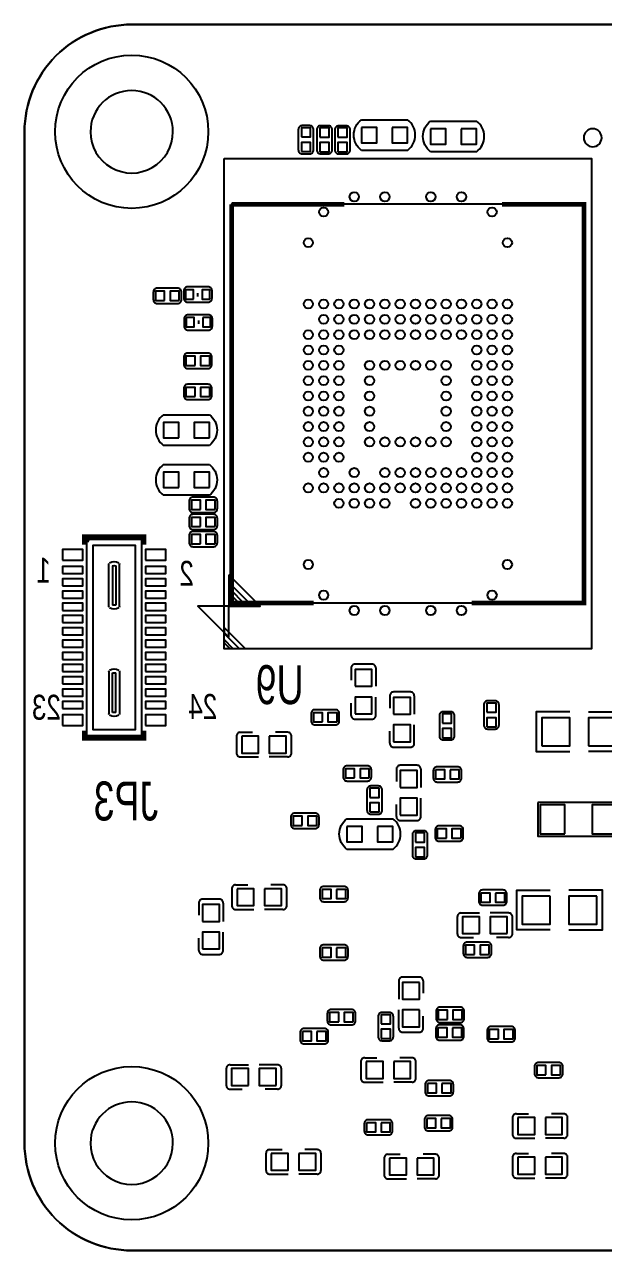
# Model space of a CAD drawing. Extents: x -3.5 to 51.5, y -3.5 to 36.5.
# Drawn here: x -3.5 to 15.41, y -3.5 to 36.5 of the extents above; entities that cross this region are included whole.
import ezdxf

# ---------------------------------------------------------------- set-up
doc = ezdxf.new("R2010")
doc.units = 0
for name, color, linetype in [('BG_OUTLINE', 1, 'CONTINUOUS'), ('BG_SILKSCREEN_BOTTOM', 1, 'CONTINUOUS'), ('PG_SILKSCREEN_BOTTOM', 7, 'CONTINUOUS'), ('PIN_BOTTOM', 52, 'CONTINUOUS')]:
    doc.layers.add(name, color=color, linetype=linetype)

msp = doc.modelspace()

# ---------------------------------------------------------------- linework, layer by layer
at = {"layer": 'BG_OUTLINE'}
for points in [[(-3.50012, 32.999172, -0.414214), (-0.000254, 36.499038)], [(1.3462, 32.99968, 0.99999), (-1.3462, 32.99968, 1.00001), (1.3462, 32.99968)], [(51.49977, 32.999172), (51.49977, -0.000762, -0.414255), (47.99965, -3.500882), (-0.000254, -3.500882, -0.414235), (-3.50012, -0.000762)], [(1.3462, 0, 0.99999), (-1.3462, 0, 1.00001), (1.3462, 0)]]:
    msp.add_lwpolyline(points, format="xyb", dxfattribs=at)
msp.add_lwpolyline([(47.99965, 36.499038), (-0.000254, 36.499038, 0.414214), (-3.50012, 32.999172), (-3.50012, -0.000762, 0.414235), (-0.000254, -3.500882), (47.99965, -3.500882, 0.414255), (51.49977, -0.000762), (51.49977, 32.999172, 0.414233)], format="xyb", close=True, dxfattribs=at)
for points in [[(-0.000254, 36.499038), (47.99965, 36.499038)], [(-3.50012, -0.000762), (-3.50012, 32.999172)]]:
    msp.add_lwpolyline(points, dxfattribs=at)
at = {"layer": 'BG_SILKSCREEN_BOTTOM', "const_width": 0.1524}
for points in [[(5.9436, 17.6276), (3.2639, 17.6276), (3.2639, 30.6324)], [(3.2639, 30.6324), (6.9469, 30.6324)], [(12.0904, 30.6324), (14.7701, 30.6324), (14.7701, 17.6276), (11.0998, 17.6276)], [(-1.5494, 19.5326), (-1.5494, 19.7866), (0.4064, 19.7866), (0.4064, 19.5326)], [(0.4064, 13.462), (0.4064, 13.208), (-1.5494, 13.208), (-1.5494, 13.462)]]:
    msp.add_lwpolyline(points, dxfattribs=at)
at = {"layer": 'BG_SILKSCREEN_BOTTOM'}
for points in [[(3.175, 18.542), (3.175, 17.526), (4.191, 17.526)], [(3.175, 16.51), (3.175, 17.526), (2.159, 17.526)]]:
    msp.add_lwpolyline(points, close=True, dxfattribs=at)
at = {"layer": 'PG_SILKSCREEN_BOTTOM'}
for points in [[(5.80898, 33.20034), (5.57022, 33.20034, 0.42804), (5.44068, 33.0708)], [(5.93852, 32.4104), (5.93852, 33.0708, 0.42804), (5.80898, 33.20034)], [(7.504938, 32.393128, -0.503899), (7.504938, 33.392872)], [(9.005062, 32.393128, 0.504954), (9.005062, 33.392872)], [(9.760458, 32.34817, -0.503899), (9.760458, 33.347914)], [(11.260582, 32.34817, 0.504954), (11.260582, 33.347914)], [(5.44068, 33.0708), (5.44068, 32.4104, 0.42804), (5.57022, 32.28086)], [(6.413754, 33.198054), (6.174994, 33.198054, 0.42804), (6.045454, 33.068514)], [(6.045454, 33.068514), (6.045454, 32.408114, 0.42804), (6.174994, 32.278574)], [(6.543294, 32.408114), (6.543294, 33.068514, 0.42804), (6.413754, 33.198054)], [(7.003034, 33.195514), (6.764274, 33.195514, 0.42804), (6.634734, 33.065974)], [(6.634734, 33.065974), (6.634734, 32.405574, 0.42804), (6.764274, 32.276034)], [(7.132574, 32.405574), (7.132574, 33.065974, 0.42804), (7.003034, 33.195514)], [(15.346426, 32.804354, 1), (14.76121, 32.804354, 1), (15.346426, 32.804354)], [(5.80898, 32.28086, 0.42804), (5.93852, 32.4104)], [(6.413754, 32.278574, 0.42804), (6.543294, 32.408114)], [(7.003034, 32.276034, 0.42804), (7.132574, 32.405574)], [(1.495044, 27.894788), (0.834644, 27.894788, 0.42804), (0.705104, 27.765248)], [(0.705104, 27.765248), (0.705104, 27.526488, 0.42804), (0.834644, 27.396948)], [(1.624584, 27.765248, 0.42804), (1.495044, 27.894788)], [(2.496566, 27.94127), (1.830578, 27.94127, 0.414214), (1.703578, 27.81427)], [(1.703578, 27.81427), (1.703578, 27.568398, 0.414214), (1.830578, 27.441398)], [(2.623566, 27.81427, 0.414214), (2.496566, 27.94127)], [(0.834644, 27.396948), (1.495044, 27.396948, 0.42804), (1.624584, 27.526488)], [(1.830578, 27.441398), (2.496566, 27.441398, 0.414214), (2.623566, 27.568398)], [(2.507742, 27.02814), (1.841754, 27.02814, 0.414214), (1.714754, 26.90114)], [(2.634742, 26.655268), (2.634742, 26.90114, 0.414214), (2.507742, 27.02814)], [(1.714754, 26.655268, 0.414214), (1.841754, 26.528268)], [(1.841754, 26.528268), (2.507742, 26.528268, 0.414214), (2.634742, 26.655268)], [(2.4892, 25.77592), (1.8288, 25.77592, 0.42804), (1.69926, 25.64638)], [(1.69926, 25.64638), (1.69926, 25.40762, 0.42804), (1.8288, 25.27808)], [(2.61874, 25.64638, 0.42804), (2.4892, 25.77592)], [(1.8288, 25.27808), (2.4892, 25.27808, 0.42804), (2.61874, 25.40762)], [(2.4892, 24.75992), (1.8288, 24.75992, 0.42804), (1.69926, 24.63038)], [(1.69926, 24.63038), (1.69926, 24.39162, 0.42804), (1.8288, 24.26208)], [(2.61874, 24.63038, 0.42804), (2.4892, 24.75992)], [(1.8288, 24.26208), (2.4892, 24.26208, 0.42804), (2.61874, 24.39162)], [(1.035812, 23.76678, 0.504954), (1.035812, 22.767036)], [(2.535936, 23.76678, -0.503899), (2.535936, 22.767036)], [(1.036066, 22.140672, 0.504954), (1.036066, 21.140928)], [(2.53619, 22.140672, -0.503899), (2.53619, 21.140928)], [(2.667, 21.07692), (2.0066, 21.07692, 0.42804), (1.87706, 20.94738)], [(1.87706, 20.94738), (1.87706, 20.70862, 0.42804), (2.0066, 20.57908)], [(2.79654, 20.94738, 0.42804), (2.667, 21.07692)], [(2.667, 20.51812), (2.0066, 20.51812, 0.42804), (1.87706, 20.38858)], [(2.0066, 20.57908), (2.667, 20.57908, 0.42804), (2.79654, 20.70862)], [(2.79654, 20.38858, 0.42804), (2.667, 20.51812)], [(1.87706, 20.38858), (1.87706, 20.14982, 0.42804), (2.0066, 20.02028)], [(2.0066, 20.02028), (2.667, 20.02028, 0.42804), (2.79654, 20.14982)], [(2.667, 19.95932), (2.0066, 19.95932, 0.42804), (1.87706, 19.82978)], [(1.87706, 19.82978), (1.87706, 19.59102, 0.42804), (2.0066, 19.46148)], [(2.79654, 19.82978, 0.42804), (2.667, 19.95932)], [(2.0066, 19.46148), (2.667, 19.46148, 0.42804), (2.79654, 19.59102)], [(-0.746252, 18.891504, -0.125631), (-0.740156, 18.91538)], [(-0.72136, 18.934684, -0.268066), (-0.421132, 18.934684)], [(-0.621284, 18.842482, -0.146032), (-0.521208, 18.842482)], [(-0.402336, 18.91538, -0.125631), (-0.39624, 18.891504)], [(-0.740156, 17.484344, -0.126368), (-0.746252, 17.508474)], [(-0.421132, 17.46504, -0.268123), (-0.72136, 17.46504)], [(-0.521208, 17.557242, -0.146085), (-0.621284, 17.557242)], [(-0.39624, 17.508474, -0.126368), (-0.402336, 17.484344)], [(7.295896, 15.631922, 0.414214), (7.168896, 15.504922)], [(7.96925, 15.504922, 0.414214), (7.84225, 15.631922)], [(-0.746252, 15.39113, -0.126399), (-0.740156, 15.41526)], [(-0.72136, 15.434564, -0.268191), (-0.421132, 15.434564)], [(-0.621284, 15.342362, -0.146149), (-0.521208, 15.342362)], [(-0.402336, 15.41526, -0.126399), (-0.39624, 15.39113)], [(8.555482, 14.721332, 0.414214), (8.428482, 14.594332)], [(9.228836, 14.594332, 0.414214), (9.101836, 14.721332)], [(11.86561, 14.431264), (11.62685, 14.431264, 0.427913), (11.49731, 14.301724)], [(11.99515, 13.64107), (11.99515, 14.301724, 0.427879), (11.86561, 14.431264)], [(-0.740156, 13.984224, -0.126895), (-0.746252, 14.008354)], [(-0.521208, 14.057122, -0.145969), (-0.621284, 14.057122)], [(-0.39624, 14.008354, -0.126895), (-0.402336, 13.984224)], [(6.650482, 14.14399), (5.990082, 14.14399, 0.42804), (5.860542, 14.01445)], [(5.860542, 14.01445), (5.860542, 13.77569, 0.42804), (5.990082, 13.64615)], [(6.780022, 14.01445, 0.42804), (6.650482, 14.14399)], [(10.414, 14.078204), (10.17524, 14.078204, 0.427668), (10.0457, 13.948918)], [(10.543794, 13.288518), (10.54354, 13.948918, 0.427757), (10.414, 14.078204)], [(11.49731, 14.301724), (11.49731, 13.64107, 0.427602), (11.62685, 13.511784)], [(-0.421132, 13.96492, -0.267998), (-0.72136, 13.96492)], [(5.990082, 13.64615), (6.650482, 13.64615, 0.42804), (6.780022, 13.77569)], [(7.168896, 13.959078, 0.414214), (7.295896, 13.832078)], [(7.84225, 13.832078, 0.414214), (7.96925, 13.959078)], [(10.0457, 13.948918), (10.045954, 13.288518, 0.427936), (10.17524, 13.158978)], [(11.86561, 13.511784, 0.427568), (11.99515, 13.64107)], [(3.545078, 13.405104, 0.414214), (3.418078, 13.278104)], [(5.217922, 13.278104, 0.414214), (5.090922, 13.405104)], [(10.414, 13.158724, 0.428604), (10.543794, 13.288518)], [(8.428482, 13.048488, 0.414214), (8.555482, 12.921488)], [(9.101836, 12.921488, 0.414214), (9.228836, 13.048488)], [(3.418078, 12.73175, 0.414214), (3.545078, 12.60475)], [(5.090922, 12.60475, 0.414214), (5.217922, 12.73175)], [(7.6962, 12.31392), (7.0358, 12.31392, 0.427763), (6.906514, 12.18438)], [(6.906514, 12.18438), (6.906514, 11.94562, 0.427735), (7.0358, 11.81608)], [(7.82574, 12.18438, 0.428151), (7.6962, 12.31392)], [(8.769096, 12.329922, 0.414214), (8.642096, 12.202922)], [(9.44245, 12.202922, 0.414214), (9.31545, 12.329922)], [(10.639298, 12.281408), (9.978898, 12.281408, 0.42804), (9.849358, 12.151868)], [(10.768838, 11.913108), (10.768838, 12.151868, 0.42804), (10.639298, 12.281408)], [(7.0358, 11.81608), (7.6962, 11.81608, 0.428124), (7.82574, 11.94562)], [(8.05053, 11.654282), (7.81177, 11.654282, 0.42804), (7.68223, 11.524742)], [(8.18007, 10.864342), (8.18007, 11.524742, 0.42804), (8.05053, 11.654282)], [(9.849358, 11.913108, 0.42804), (9.978898, 11.783568)], [(9.978898, 11.783568), (10.639298, 11.783568, 0.42804), (10.768838, 11.913108)], [(7.68223, 11.524742), (7.68223, 10.864342, 0.42804), (7.81177, 10.734802)], [(8.05053, 10.734802, 0.42804), (8.18007, 10.864342)], [(5.988304, 10.767568), (5.327904, 10.767568, 0.42804), (5.198364, 10.638028)], [(5.198364, 10.638028), (5.198364, 10.399268, 0.42804), (5.327904, 10.269728)], [(6.117844, 10.638028, 0.42804), (5.988304, 10.767568)], [(7.02818, 9.587484, -0.503821), (7.02818, 10.587228)], [(8.528304, 9.587484, 0.504992), (8.528304, 10.587228)], [(8.642096, 10.657078, 0.414214), (8.769096, 10.530078)], [(9.31545, 10.530078, 0.414214), (9.44245, 10.657078)], [(5.327904, 10.269728), (5.988304, 10.269728, 0.42804), (6.117844, 10.399268)], [(9.164828, 10.065258), (9.164574, 9.404858, 0.427634), (9.294114, 9.275572)], [(9.532874, 10.195052), (9.294114, 10.194798, 0.42797), (9.164828, 10.065258)], [(9.662414, 9.404858), (9.662668, 10.065258, 0.428638), (9.532874, 10.195052)], [(10.698226, 10.352024), (10.037826, 10.352024, 0.42804), (9.908286, 10.222484)], [(9.908286, 10.222484), (9.908286, 9.983724, 0.42804), (10.037826, 9.854184)], [(10.827766, 10.222484, 0.42804), (10.698226, 10.352024)], [(10.037826, 9.854184), (10.698226, 9.854184, 0.42804), (10.827766, 9.983724)], [(9.532874, 9.275572, 0.427723), (9.662414, 9.404858)], [(3.392678, 8.426704, 0.414214), (3.265678, 8.299704)], [(5.065522, 8.299704, 0.414214), (4.938522, 8.426704)], [(6.9342, 8.37692), (6.2738, 8.37692, 0.42804), (6.14426, 8.24738)], [(6.14426, 8.00862, 0.42804), (6.2738, 7.87908)], [(6.2738, 7.87908), (6.9342, 7.87908, 0.42804), (7.06374, 8.00862)], [(7.06374, 8.00862), (7.06374, 8.24738, 0.42804), (6.9342, 8.37692)], [(12.121642, 8.26135), (11.461242, 8.26135, 0.42804), (11.331702, 8.13181)], [(12.251182, 7.89305), (12.251182, 8.13181, 0.42804), (12.121642, 8.26135)], [(2.317496, 7.961122, 0.414214), (2.190496, 7.834122)], [(2.99085, 7.834122, 0.414214), (2.86385, 7.961122)], [(3.265678, 7.75335, 0.414214), (3.392678, 7.62635)], [(4.938522, 7.62635, 0.414214), (5.065522, 7.75335)], [(11.331702, 7.89305, 0.42804), (11.461242, 7.76351)], [(11.461242, 7.76351), (12.121642, 7.76351, 0.42804), (12.251182, 7.89305)], [(10.758678, 7.51205, 0.414214), (10.631678, 7.38505)], [(12.431522, 7.38505, 0.414214), (12.304522, 7.51205)], [(10.631678, 6.838696, 0.414214), (10.758678, 6.711696)], [(12.304522, 6.711696, 0.414214), (12.431522, 6.838696)], [(6.9342, 6.47192), (6.2738, 6.47192, 0.42804), (6.14426, 6.34238)], [(7.06374, 6.10362), (7.06374, 6.34238, 0.42804), (6.9342, 6.47192)], [(11.617198, 6.560058), (10.956798, 6.560058, 0.42804), (10.827258, 6.430518)], [(10.827258, 6.430518), (10.827258, 6.191758, 0.42804), (10.956798, 6.062218)], [(11.746738, 6.430518, 0.42804), (11.617198, 6.560058)], [(2.190496, 6.288278, 0.414214), (2.317496, 6.161278)], [(2.86385, 6.161278, 0.414214), (2.99085, 6.288278)], [(6.14426, 6.10362, 0.42804), (6.2738, 5.97408)], [(6.2738, 5.97408), (6.9342, 5.97408, 0.42804), (7.06374, 6.10362)], [(10.956798, 6.062218), (11.617198, 6.062218, 0.42804), (11.746738, 6.191758)], [(8.84555, 5.421122, 0.414214), (8.71855, 5.294122)], [(9.518904, 5.294122, 0.414214), (9.391904, 5.421122)], [(10.728706, 4.436618), (10.06856, 4.436618, 0.428729), (9.93902, 4.306824)], [(10.8585, 4.306824, 0.429025), (10.728706, 4.436618)], [(7.17804, 4.359656), (6.51764, 4.359656, 0.42804), (6.3881, 4.230116)], [(6.3881, 4.230116), (6.3881, 3.991356, 0.42804), (6.51764, 3.861816)], [(7.30758, 4.230116, 0.42804), (7.17804, 4.359656)], [(8.41502, 4.26339), (8.17626, 4.26339, 0.42804), (8.04672, 4.13385)], [(8.04672, 4.13385), (8.04672, 3.47345, 0.42804), (8.17626, 3.34391)], [(8.54456, 3.47345), (8.54456, 4.13385, 0.42804), (8.41502, 4.26339)], [(9.93902, 4.306824), (9.93902, 4.068318, 0.428251), (10.06856, 3.938778)], [(10.06856, 3.938778), (10.728706, 3.938778, 0.428354), (10.858246, 4.068318)], [(6.290818, 3.74015), (5.630418, 3.74015, 0.42782), (5.501132, 3.61061)], [(6.420358, 3.37185), (6.420358, 3.61061, 0.428161), (6.290818, 3.74015)], [(6.51764, 3.861816), (7.17804, 3.861816, 0.42804), (7.30758, 3.991356)], [(8.71855, 3.748278, 0.414214), (8.84555, 3.621278)], [(9.391904, 3.621278, 0.414214), (9.518904, 3.748278)], [(10.719308, 3.859276), (10.058908, 3.859276, 0.42804), (9.929368, 3.729736)], [(10.848848, 3.490976), (10.848848, 3.729736, 0.42804), (10.719308, 3.859276)], [(12.3952, 3.80492), (11.7348, 3.80492, 0.42804), (11.60526, 3.67538)], [(11.60526, 3.67538), (11.60526, 3.43662, 0.42804), (11.7348, 3.30708)], [(12.52474, 3.67538, 0.42804), (12.3952, 3.80492)], [(5.501132, 3.37185, 0.427725), (5.630418, 3.24231)], [(5.630418, 3.24231), (6.290818, 3.24231, 0.428066), (6.420358, 3.37185)], [(8.41502, 3.34391, 0.42804), (8.54456, 3.47345)], [(9.929368, 3.490976, 0.42804), (10.058908, 3.361436)], [(10.058908, 3.361436), (10.719308, 3.361436, 0.42804), (10.848848, 3.490976)], [(11.7348, 3.30708), (12.3952, 3.30708, 0.42804), (12.52474, 3.43662)], [(3.214878, 2.55905, 0.414214), (3.087878, 2.43205)], [(4.887722, 2.43205, 0.414214), (4.760722, 2.55905)], [(7.609078, 2.787904, 0.414214), (7.482078, 2.660904)], [(9.281922, 2.660904, 0.414214), (9.154922, 2.787904)], [(13.94587, 2.634488), (13.28547, 2.634488, 0.427853), (13.15593, 2.504948)], [(13.15593, 2.504948), (13.15593, 2.265934, 0.427587), (13.28547, 2.136648)], [(14.07541, 2.504948, 0.427894), (13.94587, 2.634488)], [(7.482078, 2.11455, 0.414214), (7.609078, 1.98755)], [(9.154922, 1.98755, 0.414214), (9.281922, 2.11455)], [(10.373106, 2.043684), (9.712706, 2.043684, 0.428435), (9.583166, 1.91389)], [(10.502646, 1.675384), (10.502646, 1.91389, 0.428511), (10.373106, 2.043684)], [(13.28547, 2.136648), (13.94587, 2.136648, 0.427628), (14.07541, 2.265934)], [(3.087878, 1.885696, 0.414214), (3.214878, 1.758696)], [(4.760722, 1.758696, 0.414214), (4.887722, 1.885696)], [(9.58342, 1.67513, 0.427375), (9.712706, 1.545844)], [(9.712706, 1.545844), (10.373106, 1.545844, 0.428243), (10.502646, 1.675384)], [(10.350754, 0.899922), (9.6901, 0.899922, 0.427399), (9.56056, 0.770636)], [(10.480294, 0.531622), (10.480294, 0.770636, 0.427528), (10.350754, 0.899922)], [(12.562078, 0.959104, 0.414214), (12.435078, 0.832104)], [(14.234922, 0.832104, 0.414214), (14.107922, 0.959104)], [(8.38581, 0.766572), (7.72541, 0.766572, 0.42804), (7.59587, 0.637032)], [(8.51535, 0.398272), (8.51535, 0.637032, 0.42804), (8.38581, 0.766572)], [(9.560814, 0.531876, 0.428358), (9.690354, 0.402336)], [(9.690354, 0.402336), (10.350754, 0.402082, 0.427678), (10.480294, 0.531622)], [(7.59587, 0.398272, 0.42804), (7.72541, 0.268732)], [(7.72541, 0.268732), (8.38581, 0.268732, 0.42804), (8.51535, 0.398272)], [(12.435078, 0.28575, 0.414214), (12.562078, 0.15875)], [(14.107922, 0.15875, 0.414214), (14.234922, 0.28575)], [(4.510278, -0.209296, 0.414214), (4.383278, -0.336296)], [(6.183122, -0.336296, 0.414214), (6.056122, -0.209296)], [(8.371078, -0.361696, 0.414214), (8.244078, -0.488696)], [(10.043922, -0.488696, 0.414214), (9.916922, -0.361696)], [(12.562078, -0.336296, 0.414214), (12.435078, -0.463296)], [(14.234922, -0.463296, 0.414214), (14.107922, -0.336296)], [(4.383278, -0.88265, 0.414214), (4.510278, -1.00965)], [(6.056122, -1.00965, 0.414214), (6.183122, -0.88265)], [(8.244078, -1.03505, 0.414214), (8.371078, -1.16205)], [(9.916922, -1.16205, 0.414214), (10.043922, -1.03505)], [(12.435078, -1.00965, 0.414214), (12.562078, -1.13665)], [(14.107922, -1.13665, 0.414214), (14.234922, -1.00965)]]:
    msp.add_lwpolyline(points, format="xyb", dxfattribs=at)
for points in [[(7.504938, 33.392872), (9.005062, 33.392872)], [(9.760458, 33.347914), (11.260582, 33.347914)], [(3.01752, 32.131), (15.01648, 32.131), (15.01648, 16.129), (3.01752, 16.129), (3.01752, 32.131)], [(5.57022, 32.28086), (5.80898, 32.28086)], [(6.174994, 32.278574), (6.413754, 32.278574)], [(6.764274, 32.276034), (7.003034, 32.276034)], [(9.005062, 32.393128), (7.504938, 32.393128)], [(11.260582, 32.34817), (9.760458, 32.34817)], [(3.2639, 17.6276), (14.7701, 17.6276), (14.7701, 30.6324), (3.2639, 30.6324), (3.2639, 17.6276)], [(1.624584, 27.526488), (1.624584, 27.765248)], [(2.16154, 27.62758), (2.16154, 27.7368)], [(2.623566, 27.568398), (2.623566, 27.81427)], [(1.714754, 26.90114), (1.714754, 26.655268)], [(2.17678, 26.841958), (2.17678, 26.732738)], [(2.61874, 25.40762), (2.61874, 25.64638)], [(2.61874, 24.39162), (2.61874, 24.63038)], [(1.035812, 23.76678), (2.535936, 23.76678)], [(2.535936, 22.767036), (1.035812, 22.767036)], [(1.036066, 22.140672), (2.53619, 22.140672)], [(2.53619, 21.140928), (1.036066, 21.140928)], [(2.79654, 20.70862), (2.79654, 20.94738)], [(2.79654, 20.14982), (2.79654, 20.38858)], [(0.328676, 13.79982), (0.328676, 19.699732), (-1.471168, 19.699732), (-1.471168, 13.299948), (0.328676, 13.299948), (0.328676, 13.999718)], [(-1.396238, 19.659854), (-1.446276, 19.609816)], [(2.79654, 19.59102), (2.79654, 19.82978)], [(0.128778, 13.599922), (0.128778, 19.499834), (-1.27127, 19.499834), (-1.27127, 13.499846), (0.128778, 13.499846), (0.128778, 13.79982)], [(-0.746252, 17.508474), (-0.746252, 18.891504)], [(-0.621284, 18.842482), (-0.621284, 17.557242)], [(-0.521208, 18.842482), (-0.521208, 17.557242)], [(-0.39624, 17.508474), (-0.39624, 18.891504)], [(3.81, 17.653), (3.2766, 18.1864)], [(3.6576, 17.653), (3.6322, 17.653), (3.2766, 18.0086)], [(3.5052, 17.653), (3.4798, 17.653), (3.302, 17.8308)], [(3.71602, 16.129), (3.01752, 16.83004), (3.01752, 16.62938), (3.5179, 16.129), (3.31724, 16.129), (3.01752, 16.43126), (3.01752, 16.32966), (3.21818, 16.129)], [(7.84225, 15.631922), (7.295896, 15.631922)], [(-0.746252, 15.39113), (-0.746252, 14.008354)], [(-0.621284, 14.057122), (-0.621284, 15.342362)], [(-0.521208, 14.057122), (-0.521208, 15.342362)], [(-0.39624, 15.39113), (-0.39624, 14.008354)], [(7.168896, 15.504922), (7.168896, 15.107412)], [(7.96925, 15.504922), (7.96925, 14.90726)], [(7.96925, 13.959078), (7.96925, 14.55674)], [(8.428482, 14.594332), (8.428482, 14.196822)], [(9.101836, 14.721332), (8.555482, 14.721332)], [(9.228836, 14.594332), (9.228836, 13.99667)], [(6.780022, 13.77569), (6.780022, 14.01445)], [(7.168896, 13.959078), (7.168896, 14.356842)], [(14.304772, 14.07287), (13.212572, 14.07287), (13.212572, 12.77747), (14.304772, 12.77747)], [(14.914372, 14.07287), (16.006572, 14.07287), (16.006572, 12.77747), (14.914372, 12.77747)], [(7.295896, 13.832078), (7.84225, 13.832078)], [(9.228836, 13.048488), (9.228836, 13.64615)], [(3.418078, 13.278104), (3.418078, 12.73175)], [(3.545078, 13.405104), (3.942842, 13.405104)], [(5.090922, 13.405104), (4.693412, 13.405104)], [(5.217922, 12.73175), (5.217922, 13.278104)], [(8.428482, 13.048488), (8.428482, 13.446252)], [(11.62685, 13.511784), (11.86561, 13.511784)], [(8.555482, 12.921488), (9.101836, 12.921488)], [(10.17524, 13.158978), (10.414, 13.158724)], [(3.545078, 12.60475), (4.14274, 12.60475)], [(5.090922, 12.60475), (4.49326, 12.60475)], [(7.82574, 11.94562), (7.82574, 12.18438)], [(8.642096, 12.202922), (8.642096, 11.805412)], [(9.31545, 12.329922), (8.769096, 12.329922)], [(9.44245, 12.202922), (9.44245, 11.60526)], [(9.849358, 12.151868), (9.849358, 11.913108)], [(9.44245, 10.657078), (9.44245, 11.25474)], [(8.642096, 10.657078), (8.642096, 11.054842)], [(13.265912, 11.114786), (13.265912, 10.014966), (15.91564, 10.014966), (15.91564, 11.114786), (13.265912, 11.114786)], [(6.117844, 10.399268), (6.117844, 10.638028)], [(7.02818, 10.587228), (8.528304, 10.587228)], [(7.81177, 10.734802), (8.05053, 10.734802)], [(8.769096, 10.530078), (9.31545, 10.530078)], [(10.827766, 9.983724), (10.827766, 10.222484)], [(8.528304, 9.587484), (7.02818, 9.587484)], [(9.294114, 9.275572), (9.532874, 9.275572)], [(3.392678, 8.426704), (3.790442, 8.426704)], [(4.938522, 8.426704), (4.541012, 8.426704)], [(3.265678, 8.299704), (3.265678, 7.75335)], [(5.065522, 7.75335), (5.065522, 8.299704)], [(6.14426, 8.24738), (6.14426, 8.00862)], [(11.331702, 8.13181), (11.331702, 7.89305)], [(13.668756, 6.95833), (12.576556, 6.95833), (12.576556, 8.253984), (13.668756, 8.25373)], [(14.278356, 6.95833), (15.37081, 6.95833), (15.371064, 8.253984), (14.278356, 8.25373)], [(2.190496, 7.834122), (2.190496, 7.436612)], [(2.86385, 7.961122), (2.317496, 7.961122)], [(2.99085, 7.834122), (2.99085, 7.23646)], [(3.392678, 7.62635), (3.99034, 7.62635)], [(4.938522, 7.62635), (4.34086, 7.62635)], [(10.631678, 7.38505), (10.631678, 6.838696)], [(10.758678, 7.51205), (11.35634, 7.51205)], [(12.304522, 7.51205), (11.70686, 7.51205)], [(12.431522, 6.838696), (12.431522, 7.38505)], [(2.99085, 6.288278), (2.99085, 6.88594)], [(2.190496, 6.288278), (2.190496, 6.686042)], [(10.758678, 6.711696), (11.156188, 6.711696)], [(11.746738, 6.191758), (11.746738, 6.430518)], [(12.304522, 6.711696), (11.906758, 6.711696)], [(2.317496, 6.161278), (2.86385, 6.161278)], [(6.14426, 6.34238), (6.14426, 6.10362)], [(8.71855, 5.294122), (8.71855, 4.69646)], [(9.391904, 5.421122), (8.84555, 5.421122)], [(9.518904, 5.294122), (9.518904, 4.896358)], [(7.30758, 3.991356), (7.30758, 4.230116)], [(8.71855, 3.748278), (8.71855, 4.34594)], [(9.518904, 3.748278), (9.518904, 4.145788)], [(10.858246, 4.068318), (10.8585, 4.306824)], [(5.501132, 3.61061), (5.501132, 3.37185)], [(8.84555, 3.621278), (9.391904, 3.621278)], [(9.929368, 3.729736), (9.929368, 3.490976)], [(12.52474, 3.43662), (12.52474, 3.67538)], [(8.17626, 3.34391), (8.41502, 3.34391)], [(3.087878, 2.43205), (3.087878, 1.885696)], [(3.214878, 2.55905), (3.81254, 2.55905)], [(4.760722, 2.55905), (4.16306, 2.55905)], [(4.887722, 1.885696), (4.887722, 2.43205)], [(7.482078, 2.660904), (7.482078, 2.11455)], [(7.609078, 2.787904), (8.006842, 2.787904)], [(9.154922, 2.787904), (8.757412, 2.787904)], [(9.281922, 2.11455), (9.281922, 2.660904)], [(14.07541, 2.265934), (14.07541, 2.504948)], [(3.214878, 1.758696), (3.612388, 1.758696)], [(4.760722, 1.758696), (4.362958, 1.758696)], [(7.609078, 1.98755), (8.20674, 1.98755)], [(9.154922, 1.98755), (8.55726, 1.98755)], [(9.583166, 1.91389), (9.58342, 1.67513)], [(12.435078, 0.832104), (12.435078, 0.28575)], [(12.562078, 0.959104), (12.959842, 0.959104)], [(14.107922, 0.959104), (13.710412, 0.959104)], [(14.234922, 0.28575), (14.234922, 0.832104)], [(7.59587, 0.637032), (7.59587, 0.398272)], [(9.56056, 0.770636), (9.560814, 0.531876)], [(12.562078, 0.15875), (13.15974, 0.15875)], [(14.107922, 0.15875), (13.51026, 0.15875)], [(4.383278, -0.336296), (4.383278, -0.88265)], [(4.510278, -0.209296), (4.908042, -0.209296)], [(6.056122, -0.209296), (5.658612, -0.209296)], [(6.183122, -0.88265), (6.183122, -0.336296)], [(8.371078, -0.361696), (8.768842, -0.361696)], [(9.916922, -0.361696), (9.519412, -0.361696)], [(12.562078, -0.336296), (12.959842, -0.336296)], [(14.107922, -0.336296), (13.710412, -0.336296)], [(8.244078, -0.488696), (8.244078, -1.03505)], [(10.043922, -1.03505), (10.043922, -0.488696)], [(12.435078, -0.463296), (12.435078, -1.00965)], [(14.234922, -1.00965), (14.234922, -0.463296)], [(4.510278, -1.00965), (5.10794, -1.00965)], [(6.056122, -1.00965), (5.45846, -1.00965)], [(8.371078, -1.16205), (8.96874, -1.16205)], [(9.916922, -1.16205), (9.31926, -1.16205)], [(12.562078, -1.13665), (13.15974, -1.13665)], [(14.107922, -1.13665), (13.51026, -1.13665)]]:
    msp.add_lwpolyline(points, dxfattribs=at)
at = {"layer": 'PIN_BOTTOM'}
for points in [[(5.53974, 32.8295), (5.83946, 32.8295), (5.83946, 33.12922), (5.53974, 33.12922)], [(6.144514, 32.827214), (6.444234, 32.827214), (6.444234, 33.126934), (6.144514, 33.126934)], [(6.733794, 32.824674), (7.033514, 32.824674), (7.033514, 33.124394), (6.733794, 33.124394)], [(7.505192, 33.142936), (7.505192, 32.643064), (8.005064, 32.643064), (8.005064, 33.142936)], [(8.504936, 33.142936), (8.504936, 32.643064), (9.004808, 32.643064), (9.004808, 33.142936)], [(9.760712, 33.097978), (9.760712, 32.598106), (10.260584, 32.598106), (10.260584, 33.097978)], [(10.760456, 33.097978), (10.760456, 32.598106), (11.260328, 32.598106), (11.260328, 33.097978)], [(5.53974, 32.35198), (5.83946, 32.35198), (5.83946, 32.6517), (5.53974, 32.6517)], [(6.144514, 32.349694), (6.444234, 32.349694), (6.444234, 32.649414), (6.144514, 32.649414)], [(6.733794, 32.347154), (7.033514, 32.347154), (7.033514, 32.646874), (6.733794, 32.646874)], [(1.075944, 27.496008), (1.075944, 27.795728), (0.776224, 27.795728), (0.776224, 27.496008)], [(1.553464, 27.496008), (1.553464, 27.795728), (1.253744, 27.795728), (1.253744, 27.496008)], [(2.015998, 27.5336), (2.015998, 27.8384), (1.761998, 27.8384), (1.761998, 27.5336)], [(2.556002, 27.5336), (2.556002, 27.8384), (2.302002, 27.8384), (2.302002, 27.5336)], [(1.782318, 26.935938), (1.782318, 26.631138), (2.036318, 26.631138), (2.036318, 26.935938)], [(2.322322, 26.935938), (2.322322, 26.631138), (2.576322, 26.631138), (2.576322, 26.935938)], [(2.0701, 25.37714), (2.0701, 25.67686), (1.77038, 25.67686), (1.77038, 25.37714)], [(2.54762, 25.37714), (2.54762, 25.67686), (2.2479, 25.67686), (2.2479, 25.37714)], [(2.0701, 24.36114), (2.0701, 24.66086), (1.77038, 24.66086), (1.77038, 24.36114)], [(2.54762, 24.36114), (2.54762, 24.66086), (2.2479, 24.66086), (2.2479, 24.36114)], [(1.535938, 23.016972), (1.535938, 23.516844), (1.036066, 23.516844), (1.036066, 23.016972)], [(2.535682, 23.016972), (2.535682, 23.516844), (2.03581, 23.516844), (2.03581, 23.016972)], [(1.536192, 21.390864), (1.536192, 21.890736), (1.03632, 21.890736), (1.03632, 21.390864)], [(2.535936, 21.390864), (2.535936, 21.890736), (2.036064, 21.890736), (2.036064, 21.390864)], [(2.2479, 20.67814), (2.2479, 20.97786), (1.94818, 20.97786), (1.94818, 20.67814)], [(2.72542, 20.67814), (2.72542, 20.97786), (2.4257, 20.97786), (2.4257, 20.67814)], [(2.2479, 20.11934), (2.2479, 20.41906), (1.94818, 20.41906), (1.94818, 20.11934)], [(2.72542, 20.11934), (2.72542, 20.41906), (2.4257, 20.41906), (2.4257, 20.11934)], [(2.2479, 19.56054), (2.2479, 19.86026), (1.94818, 19.86026), (1.94818, 19.56054)], [(2.72542, 19.56054), (2.72542, 19.86026), (2.4257, 19.86026), (2.4257, 19.56054)], [(-2.256028, 19.024854), (-1.596136, 19.024854), (-1.596136, 19.374866), (-2.256028, 19.374866)], [(0.453644, 19.024854), (1.113536, 19.024854), (1.113536, 19.374866), (0.453644, 19.374866)], [(-2.256028, 18.584926), (-1.596136, 18.584926), (-1.596136, 18.81505), (-2.256028, 18.81505)], [(0.453644, 18.584926), (1.113536, 18.584926), (1.113536, 18.81505), (0.453644, 18.81505)], [(-2.256028, 18.184876), (-1.596136, 18.184876), (-1.596136, 18.415), (-2.256028, 18.415)], [(0.453644, 18.184876), (1.113536, 18.184876), (1.113536, 18.415), (0.453644, 18.415)], [(-2.256028, 17.784826), (-1.596136, 17.784826), (-1.596136, 18.01495), (-2.256028, 18.01495)], [(0.453644, 17.784826), (1.113536, 17.784826), (1.113536, 18.01495), (0.453644, 18.01495)], [(-2.256028, 17.384776), (-1.596136, 17.384776), (-1.596136, 17.6149), (-2.256028, 17.6149)], [(0.453644, 17.384776), (1.113536, 17.384776), (1.113536, 17.6149), (0.453644, 17.6149)], [(-2.256028, 16.984726), (-1.596136, 16.984726), (-1.596136, 17.21485), (-2.256028, 17.21485)], [(0.453644, 16.984726), (1.113536, 16.984726), (1.113536, 17.21485), (0.453644, 17.21485)], [(-2.256028, 16.58493), (-1.596136, 16.58493), (-1.596136, 16.815054), (-2.256028, 16.815054)], [(0.453644, 16.58493), (1.113536, 16.58493), (1.113536, 16.815054), (0.453644, 16.815054)], [(-2.256028, 16.18488), (-1.596136, 16.18488), (-1.596136, 16.415004), (-2.256028, 16.415004)], [(0.453644, 16.18488), (1.113536, 16.18488), (1.113536, 16.415004), (0.453644, 16.415004)], [(-2.256028, 15.78483), (-1.596136, 15.78483), (-1.596136, 16.014954), (-2.256028, 16.014954)], [(0.453644, 15.78483), (1.113536, 15.78483), (1.113536, 16.014954), (0.453644, 16.014954)], [(-2.256028, 15.38478), (-1.596136, 15.38478), (-1.596136, 15.614904), (-2.256028, 15.614904)], [(0.453644, 15.38478), (1.113536, 15.38478), (1.113536, 15.614904), (0.453644, 15.614904)], [(-2.256028, 14.98473), (-1.596136, 14.98473), (-1.596136, 15.214854), (-2.256028, 15.214854)], [(0.453644, 14.98473), (1.113536, 14.98473), (1.113536, 15.214854), (0.453644, 15.214854)], [(7.294245, 14.907133), (7.844155, 14.907133), (7.844155, 15.457043), (7.294245, 15.457043)], [(-2.256028, 14.584934), (-1.596136, 14.584934), (-1.596136, 14.815058), (-2.256028, 14.815058)], [(0.453644, 14.584934), (1.113536, 14.584934), (1.113536, 14.815058), (0.453644, 14.815058)], [(-2.256028, 14.184884), (-1.596136, 14.184884), (-1.596136, 14.415008), (-2.256028, 14.415008)], [(0.453644, 14.184884), (1.113536, 14.184884), (1.113536, 14.415008), (0.453644, 14.415008)], [(7.294245, 14.006957), (7.844155, 14.006957), (7.844155, 14.556867), (7.294245, 14.556867)], [(8.553831, 13.996543), (9.103741, 13.996543), (9.103741, 14.546453), (8.553831, 14.546453)], [(6.231382, 13.74521), (6.231382, 14.04493), (5.931662, 14.04493), (5.931662, 13.74521)], [(6.708902, 13.74521), (6.708902, 14.04493), (6.409182, 14.04493), (6.409182, 13.74521)], [(10.14476, 13.707618), (10.44448, 13.707618), (10.44448, 14.007338), (10.14476, 14.007338)], [(11.59637, 14.06017), (11.89609, 14.06017), (11.89609, 14.35989), (11.59637, 14.35989)], [(-2.256028, 13.624814), (-1.596136, 13.624814), (-1.596136, 13.974826), (-2.256028, 13.974826)], [(0.453644, 13.624814), (1.113536, 13.624814), (1.113536, 13.974826), (0.453644, 13.974826)], [(8.553831, 13.096367), (9.103741, 13.096367), (9.103741, 13.646277), (8.553831, 13.646277)], [(11.59637, 13.58265), (11.89609, 13.58265), (11.89609, 13.88237), (11.59637, 13.88237)], [(13.390372, 12.96797), (14.304772, 12.96797), (14.304772, 13.88237), (13.390372, 13.88237)], [(14.914372, 12.96797), (15.828772, 12.96797), (15.828772, 13.88237), (14.914372, 13.88237)], [(3.592957, 13.279755), (3.592957, 12.729845), (4.142867, 12.729845), (4.142867, 13.279755)], [(4.493133, 13.279755), (4.493133, 12.729845), (5.043043, 12.729845), (5.043043, 13.279755)], [(10.14476, 13.230098), (10.44448, 13.230098), (10.44448, 13.529818), (10.14476, 13.529818)], [(7.2771, 11.91514), (7.2771, 12.21486), (6.97738, 12.21486), (6.97738, 11.91514)], [(7.75462, 11.91514), (7.75462, 12.21486), (7.4549, 12.21486), (7.4549, 11.91514)], [(8.767445, 11.605133), (9.317355, 11.605133), (9.317355, 12.155043), (8.767445, 12.155043)], [(9.920478, 12.182348), (9.920478, 11.882628), (10.220198, 11.882628), (10.220198, 12.182348)], [(10.397998, 12.182348), (10.397998, 11.882628), (10.697718, 11.882628), (10.697718, 12.182348)], [(7.78129, 11.283442), (8.08101, 11.283442), (8.08101, 11.583162), (7.78129, 11.583162)], [(8.767445, 10.704957), (9.317355, 10.704957), (9.317355, 11.254867), (8.767445, 11.254867)], [(7.78129, 10.805922), (8.08101, 10.805922), (8.08101, 11.105642), (7.78129, 11.105642)], [(14.140942, 10.089896), (14.140942, 11.039856), (13.340842, 11.039856), (13.340842, 10.089896)], [(15.84071, 10.089896), (15.84071, 11.039856), (15.04061, 11.039856), (15.04061, 10.089896)], [(5.569204, 10.368788), (5.569204, 10.668508), (5.269484, 10.668508), (5.269484, 10.368788)], [(6.046724, 10.368788), (6.046724, 10.668508), (5.747004, 10.668508), (5.747004, 10.368788)], [(7.028434, 10.337038), (7.028434, 9.837166), (7.528306, 9.837166), (7.528306, 10.337038)], [(8.028178, 10.337038), (8.028178, 9.837166), (8.52805, 9.837166), (8.52805, 10.337038)], [(9.263634, 9.823958), (9.563354, 9.823958), (9.563354, 10.123678), (9.263634, 10.123678)], [(10.279126, 9.953244), (10.279126, 10.252964), (9.979406, 10.252964), (9.979406, 9.953244)], [(10.756646, 9.953244), (10.756646, 10.252964), (10.456926, 10.252964), (10.456926, 9.953244)], [(9.263634, 9.346438), (9.563354, 9.346438), (9.563354, 9.646158), (9.263634, 9.646158)], [(3.440557, 8.301355), (3.440557, 7.751445), (3.990467, 7.751445), (3.990467, 8.301355)], [(4.340733, 8.301355), (4.340733, 7.751445), (4.890643, 7.751445), (4.890643, 8.301355)], [(6.21538, 8.27786), (6.21538, 7.97814), (6.5151, 7.97814), (6.5151, 8.27786)], [(6.6929, 8.27786), (6.6929, 7.97814), (6.99262, 7.97814), (6.99262, 8.27786)], [(11.402822, 8.16229), (11.402822, 7.86257), (11.702542, 7.86257), (11.702542, 8.16229)], [(11.880342, 8.16229), (11.880342, 7.86257), (12.180062, 7.86257), (12.180062, 8.16229)], [(13.66901, 8.06323), (12.75461, 8.06323), (12.75461, 7.14883), (13.66901, 7.14883)], [(15.19301, 8.06323), (14.27861, 8.06323), (14.27861, 7.14883), (15.19301, 7.14883)], [(2.315845, 7.236333), (2.865755, 7.236333), (2.865755, 7.786243), (2.315845, 7.786243)], [(11.356594, 6.836918), (11.356594, 7.386828), (10.806684, 7.386828), (10.806684, 6.836918)], [(12.25677, 6.836918), (12.25677, 7.386828), (11.70686, 7.386828), (11.70686, 6.836918)], [(2.315845, 6.336157), (2.865755, 6.336157), (2.865755, 6.886067), (2.315845, 6.886067)], [(11.198098, 6.161278), (11.198098, 6.460998), (10.898378, 6.460998), (10.898378, 6.161278)], [(11.675618, 6.161278), (11.675618, 6.460998), (11.375898, 6.460998), (11.375898, 6.161278)], [(6.21538, 6.37286), (6.21538, 6.07314), (6.5151, 6.07314), (6.5151, 6.37286)], [(6.6929, 6.37286), (6.6929, 6.07314), (6.99262, 6.07314), (6.99262, 6.37286)], [(9.393555, 5.246243), (8.843645, 5.246243), (8.843645, 4.696333), (9.393555, 4.696333)], [(6.75894, 3.960876), (6.75894, 4.260596), (6.45922, 4.260596), (6.45922, 3.960876)], [(7.23646, 3.960876), (7.23646, 4.260596), (6.93674, 4.260596), (6.93674, 3.960876)], [(8.14578, 3.89255), (8.4455, 3.89255), (8.4455, 4.19227), (8.14578, 4.19227)], [(9.393555, 4.346067), (8.843645, 4.346067), (8.843645, 3.796157), (9.393555, 3.796157)], [(10.30986, 4.037838), (10.30986, 4.337558), (10.01014, 4.337558), (10.01014, 4.037838)], [(10.78738, 4.037838), (10.78738, 4.337558), (10.48766, 4.337558), (10.48766, 4.037838)], [(5.571998, 3.64109), (5.571998, 3.34137), (5.871718, 3.34137), (5.871718, 3.64109)], [(6.049518, 3.64109), (6.049518, 3.34137), (6.349238, 3.34137), (6.349238, 3.64109)], [(8.14578, 3.41503), (8.4455, 3.41503), (8.4455, 3.71475), (8.14578, 3.71475)], [(10.000488, 3.760216), (10.000488, 3.460496), (10.300208, 3.460496), (10.300208, 3.760216)], [(10.478008, 3.760216), (10.478008, 3.460496), (10.777728, 3.460496), (10.777728, 3.760216)], [(11.9761, 3.40614), (11.9761, 3.70586), (11.67638, 3.70586), (11.67638, 3.40614)], [(12.45362, 3.40614), (12.45362, 3.70586), (12.1539, 3.70586), (12.1539, 3.40614)], [(3.812794, 1.883918), (3.812794, 2.433828), (3.262884, 2.433828), (3.262884, 1.883918)], [(4.71297, 1.883918), (4.71297, 2.433828), (4.16306, 2.433828), (4.16306, 1.883918)], [(7.656957, 2.662555), (7.656957, 2.112645), (8.206867, 2.112645), (8.206867, 2.662555)], [(8.557133, 2.662555), (8.557133, 2.112645), (9.107043, 2.112645), (9.107043, 2.662555)], [(13.52677, 2.235454), (13.52677, 2.535174), (13.22705, 2.535174), (13.22705, 2.235454)], [(14.00429, 2.235454), (14.00429, 2.535174), (13.70457, 2.535174), (13.70457, 2.235454)], [(9.654286, 1.944624), (9.654286, 1.644904), (9.954006, 1.644904), (9.954006, 1.944624)], [(10.131806, 1.944624), (10.131806, 1.644904), (10.431526, 1.644904), (10.431526, 1.944624)], [(9.631934, 0.800862), (9.631934, 0.501142), (9.931654, 0.501142), (9.931654, 0.800862)], [(10.109454, 0.800862), (10.109454, 0.501142), (10.409174, 0.501142), (10.409174, 0.800862)], [(12.609957, 0.833755), (12.609957, 0.283845), (13.159867, 0.283845), (13.159867, 0.833755)], [(13.510133, 0.833755), (13.510133, 0.283845), (14.060043, 0.283845), (14.060043, 0.833755)], [(7.66699, 0.667512), (7.66699, 0.367792), (7.96671, 0.367792), (7.96671, 0.667512)], [(8.14451, 0.667512), (8.14451, 0.367792), (8.44423, 0.367792), (8.44423, 0.667512)], [(4.558157, -0.334645), (4.558157, -0.884555), (5.108067, -0.884555), (5.108067, -0.334645)], [(5.458333, -0.334645), (5.458333, -0.884555), (6.008243, -0.884555), (6.008243, -0.334645)], [(8.418957, -0.487045), (8.418957, -1.036955), (8.968867, -1.036955), (8.968867, -0.487045)], [(9.319133, -0.487045), (9.319133, -1.036955), (9.869043, -1.036955), (9.869043, -0.487045)], [(12.609957, -0.461645), (12.609957, -1.011555), (13.159867, -1.011555), (13.159867, -0.461645)], [(13.510133, -0.461645), (13.510133, -1.011555), (14.060043, -1.011555), (14.060043, -0.461645)]]:
    msp.add_lwpolyline(points, close=True, dxfattribs=at)
for centre, radius in [((0, 32.99968), 2.499995), ((7.26694, 30.87878), 0.149987), ((8.2677, 30.87878), 0.149987), ((9.7663, 30.87878), 0.149987), ((10.76706, 30.87878), 0.149987), ((6.26618, 30.38094), 0.149987), ((11.76782, 30.38094), 0.149987), ((5.7658, 29.38018), 0.149987), ((12.2682, 29.38018), 0.149987), ((5.7658, 27.3812), 0.149987), ((6.26618, 27.3812), 0.149987), ((6.76656, 27.3812), 0.149987), ((7.26694, 27.3812), 0.149987), ((7.76732, 27.3812), 0.149987), ((8.2677, 27.3812), 0.149987), ((8.76808, 27.3812), 0.149987), ((9.26592, 27.3812), 0.149987), ((9.7663, 27.3812), 0.149987), ((10.26668, 27.3812), 0.149987), ((10.76706, 27.3812), 0.149987), ((11.26744, 27.3812), 0.149987), ((11.76782, 27.3812), 0.149987), ((12.2682, 27.3812), 0.149987), ((6.26618, 26.88082), 0.149987), ((6.76656, 26.88082), 0.149987), ((7.26694, 26.88082), 0.149987), ((7.76732, 26.88082), 0.149987), ((8.2677, 26.88082), 0.149987), ((8.76808, 26.88082), 0.149987), ((9.26592, 26.88082), 0.149987), ((9.7663, 26.88082), 0.149987), ((10.26668, 26.88082), 0.149987), ((10.76706, 26.88082), 0.149987), ((11.26744, 26.88082), 0.149987), ((11.76782, 26.88082), 0.149987), ((12.2682, 26.88082), 0.149987), ((5.7658, 26.38044), 0.149987), ((6.26618, 26.38044), 0.149987), ((6.76656, 26.38044), 0.149987), ((7.26694, 26.38044), 0.149987), ((7.76732, 26.38044), 0.149987), ((8.2677, 26.38044), 0.149987), ((8.76808, 26.38044), 0.149987), ((9.26592, 26.38044), 0.149987), ((9.7663, 26.38044), 0.149987), ((10.26668, 26.38044), 0.149987), ((10.76706, 26.38044), 0.149987), ((11.26744, 26.38044), 0.149987), ((11.76782, 26.38044), 0.149987), ((12.2682, 26.38044), 0.149987), ((5.7658, 25.88006), 0.149987), ((6.26618, 25.88006), 0.149987), ((6.76656, 25.88006), 0.149987), ((11.26744, 25.88006), 0.149987), ((11.76782, 25.88006), 0.149987), ((12.2682, 25.88006), 0.149987), ((5.7658, 25.37968), 0.149987), ((6.26618, 25.37968), 0.149987), ((6.76656, 25.37968), 0.149987), ((7.76732, 25.37968), 0.149987), ((8.2677, 25.37968), 0.149987), ((8.76808, 25.37968), 0.149987), ((9.26592, 25.37968), 0.149987), ((9.7663, 25.37968), 0.149987), ((10.26668, 25.37968), 0.149987), ((11.26744, 25.37968), 0.149987), ((11.76782, 25.37968), 0.149987), ((12.2682, 25.37968), 0.149987), ((5.7658, 24.8793), 0.149987), ((6.26618, 24.8793), 0.149987), ((6.76656, 24.8793), 0.149987), ((7.76732, 24.8793), 0.149987), ((10.26668, 24.8793), 0.149987), ((11.26744, 24.8793), 0.149987), ((11.76782, 24.8793), 0.149987), ((12.2682, 24.8793), 0.149987), ((5.7658, 24.37892), 0.149987), ((6.26618, 24.37892), 0.149987), ((6.76656, 24.37892), 0.149987), ((7.76732, 24.37892), 0.149987), ((10.26668, 24.37892), 0.149987), ((11.26744, 24.37892), 0.149987), ((11.76782, 24.37892), 0.149987), ((12.2682, 24.37892), 0.149987), ((5.7658, 23.88108), 0.149987), ((6.26618, 23.88108), 0.149987), ((6.76656, 23.88108), 0.149987), ((7.76732, 23.88108), 0.149987), ((10.26668, 23.88108), 0.149987), ((11.26744, 23.88108), 0.149987), ((11.76782, 23.88108), 0.149987), ((12.2682, 23.88108), 0.149987), ((5.7658, 23.3807), 0.149987), ((6.26618, 23.3807), 0.149987), ((6.76656, 23.3807), 0.149987), ((7.76732, 23.3807), 0.149987), ((10.26668, 23.3807), 0.149987), ((11.26744, 23.3807), 0.149987), ((11.76782, 23.3807), 0.149987), ((12.2682, 23.3807), 0.149987), ((5.7658, 22.88032), 0.149987), ((6.26618, 22.88032), 0.149987), ((6.76656, 22.88032), 0.149987), ((7.76732, 22.88032), 0.149987), ((8.2677, 22.88032), 0.149987), ((8.76808, 22.88032), 0.149987), ((9.26592, 22.88032), 0.149987), ((9.7663, 22.88032), 0.149987), ((10.26668, 22.88032), 0.149987), ((11.26744, 22.88032), 0.149987), ((11.76782, 22.88032), 0.149987), ((12.2682, 22.88032), 0.149987), ((5.7658, 22.37994), 0.149987), ((6.26618, 22.37994), 0.149987), ((6.76656, 22.37994), 0.149987), ((11.26744, 22.37994), 0.149987), ((11.76782, 22.37994), 0.149987), ((12.2682, 22.37994), 0.149987), ((6.26618, 21.87956), 0.149987), ((7.26694, 21.87956), 0.149987), ((8.2677, 21.87956), 0.149987), ((8.76808, 21.87956), 0.149987), ((9.26592, 21.87956), 0.149987), ((9.7663, 21.87956), 0.149987), ((10.26668, 21.87956), 0.149987), ((10.76706, 21.87956), 0.149987), ((11.26744, 21.87956), 0.149987), ((11.76782, 21.87956), 0.149987), ((12.2682, 21.87956), 0.149987), ((5.7658, 21.37918), 0.149987), ((6.26618, 21.37918), 0.149987), ((6.76656, 21.37918), 0.149987), ((7.26694, 21.37918), 0.149987), ((7.76732, 21.37918), 0.149987), ((8.2677, 21.37918), 0.149987), ((8.76808, 21.37918), 0.149987), ((9.26592, 21.37918), 0.149987), ((9.7663, 21.37918), 0.149987), ((10.26668, 21.37918), 0.149987), ((10.76706, 21.37918), 0.149987), ((11.26744, 21.37918), 0.149987), ((11.76782, 21.37918), 0.149987), ((12.2682, 21.37918), 0.149987), ((6.76656, 20.8788), 0.149987), ((7.26694, 20.8788), 0.149987), ((7.76732, 20.8788), 0.149987), ((8.2677, 20.8788), 0.149987), ((9.26592, 20.8788), 0.149987), ((9.7663, 20.8788), 0.149987), ((10.26668, 20.8788), 0.149987), ((10.76706, 20.8788), 0.149987), ((11.26744, 20.8788), 0.149987), ((11.76782, 20.8788), 0.149987), ((12.2682, 20.8788), 0.149987), ((5.7658, 18.87982), 0.149987), ((12.2682, 18.87982), 0.149987), ((6.26618, 17.87906), 0.149987), ((11.76782, 17.87906), 0.149987), ((7.26694, 17.38122), 0.149987), ((8.2677, 17.38122), 0.149987), ((9.7663, 17.38122), 0.149987), ((10.76706, 17.38122), 0.149987), ((0, 0), 2.499995)]:
    msp.add_circle(centre, radius, dxfattribs=at)

# ---------------------------------------------------------------- texts
at = {"layer": 'BG_SILKSCREEN_BOTTOM', "text_generation_flag": 2}
for s, height, width, p in [('1', 0.8128, 0.78125, (-2.6416, 18.288)), ('2', 0.8128, 0.78125, (2.032, 18.1864)), ('U9', 1.27, 0.72, (5.6134, 14.3256)), ('23', 0.8128, 0.78125, (-2.3114, 13.8176)), ('24', 0.8128, 0.78125, (2.794, 13.843)), ('JP3', 1.27, 0.72, (0.865378, 10.530332))]:
    msp.add_text(s, height=height, dxfattribs=dict(at, width=width)).set_placement(p)

doc.saveas('drawing.dxf')
